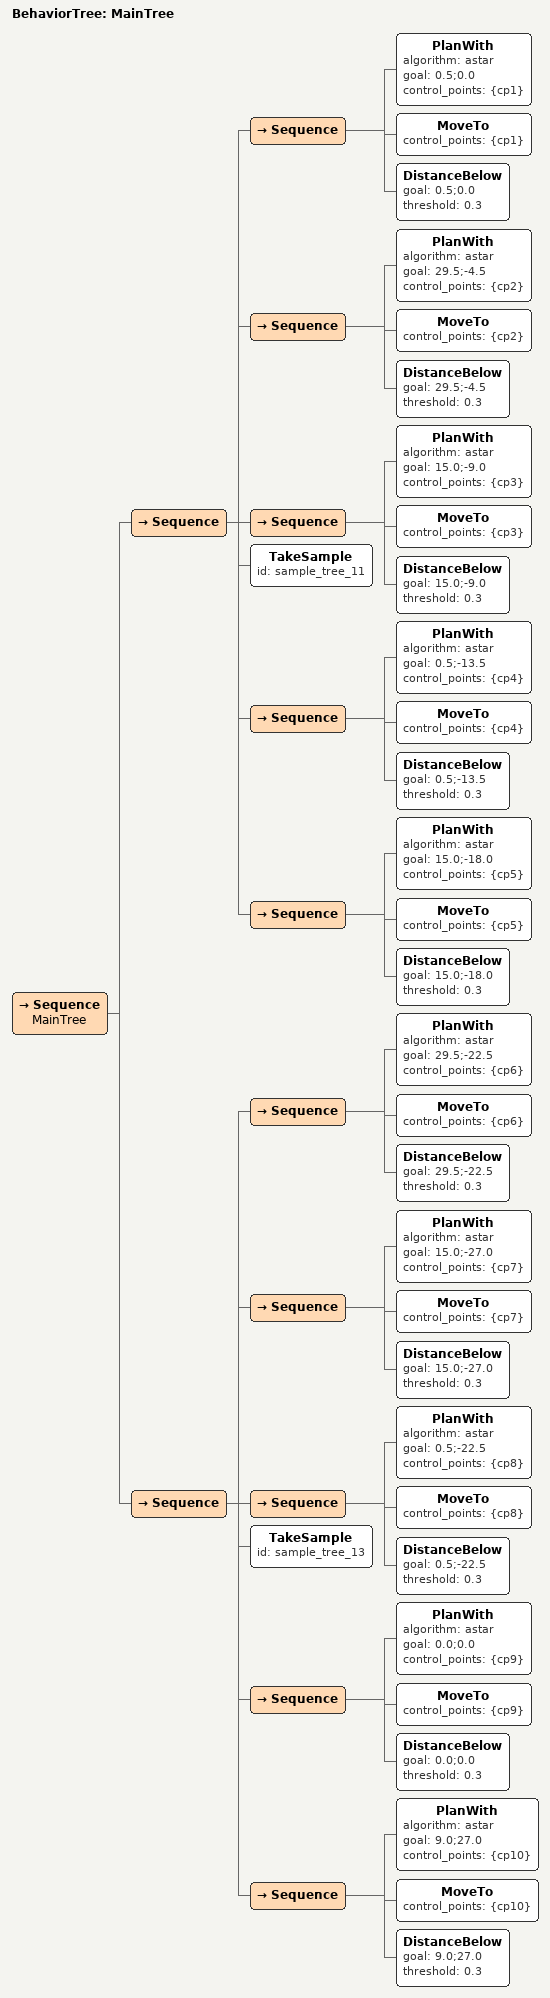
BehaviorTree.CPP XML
<?xml version="1.0"?>
<root BTCPP_format="4" main_tree_to_execute="MainTree">
  <BehaviorTree ID="MainTree">
    <Sequence name="MainTree">
      <Sequence>
        <!-- move_to_entrance_3: lat=37.26648874345582 lon=-120.42062900349974 -->
        <Sequence>
          <PlanWith algorithm="astar" goal="0.5;0.0" control_points="{cp1}"/>
          <MoveTo control_points="{cp1}"/>
          <DistanceBelow goal="0.5;0.0" threshold="0.3"/>
        </Sequence>
        <!-- move_to_tree_11_wp1: lat=37.26640462497126 lon=-120.42062888790896 -->
        <Sequence>
          <PlanWith algorithm="astar" goal="29.5;-4.5" control_points="{cp2}"/>
          <MoveTo control_points="{cp2}"/>
          <DistanceBelow goal="29.5;-4.5" threshold="0.3"/>
        </Sequence>
        <!-- move_to_tree_11: lat=37.266404577471214 lon=-120.42058159970989 -->
        <Sequence>
          <PlanWith algorithm="astar" goal="15.0;-9.0" control_points="{cp3}"/>
          <MoveTo control_points="{cp3}"/>
          <DistanceBelow goal="15.0;-9.0" threshold="0.3"/>
        </Sequence>
        <TakeSample id="sample_tree_11"/>
        <!-- return_tree_11_wp1: lat=37.26640462497126 lon=-120.42062888790896 (same waypoint as move_to_tree_11_wp1) -->
        <Sequence>
          <PlanWith algorithm="astar" goal="0.5;-13.5" control_points="{cp4}"/>
          <MoveTo control_points="{cp4}"/>
          <DistanceBelow goal="0.5;-13.5" threshold="0.3"/>
        </Sequence>
        <!-- return_to_entrance_3: lat=37.26648874345582 lon=-120.42062900349974 (same waypoint as move_to_entrance_3) -->
        <Sequence>
          <PlanWith algorithm="astar" goal="15.0;-18.0" control_points="{cp5}"/>
          <MoveTo control_points="{cp5}"/>
          <DistanceBelow goal="15.0;-18.0" threshold="0.3"/>
        </Sequence>
      </Sequence>
      <Sequence>
        <!-- move_to_entrance_7: lat=37.26648825932271 lon=-120.42043967229692 -->
        <Sequence>
          <PlanWith algorithm="astar" goal="29.5;-22.5" control_points="{cp6}"/>
          <MoveTo control_points="{cp6}"/>
          <DistanceBelow goal="29.5;-22.5" threshold="0.3"/>
        </Sequence>
        <!-- move_to_tree_13_wp1: lat=37.26640443485763 lon=-120.42043973511964 -->
        <Sequence>
          <PlanWith algorithm="astar" goal="15.0;-27.0" control_points="{cp7}"/>
          <MoveTo control_points="{cp7}"/>
          <DistanceBelow goal="15.0;-27.0" threshold="0.3"/>
        </Sequence>
        <!-- move_to_tree_13: lat=37.266404387281945 lon=-120.42039244692528 -->
        <Sequence>
          <PlanWith algorithm="astar" goal="0.5;-22.5" control_points="{cp8}"/>
          <MoveTo control_points="{cp8}"/>
          <DistanceBelow goal="0.5;-22.5" threshold="0.3"/>
        </Sequence>
        <TakeSample id="sample_tree_13"/>
        <!-- return_tree_13_wp1: lat=37.26640443485763 lon=-120.42043973511964 (same waypoint as move_to_tree_13_wp1) -->
        <Sequence>
          <PlanWith algorithm="astar" goal="0.0;0.0" control_points="{cp9}"/>
          <MoveTo control_points="{cp9}"/>
          <DistanceBelow goal="0.0;0.0" threshold="0.3"/>
        </Sequence>
        <!-- return_to_entrance_7: lat=37.26648825932271 lon=-120.42043967229692 (same waypoint as move_to_entrance_7) -->
        <Sequence>
          <PlanWith algorithm="astar" goal="9.0;27.0" control_points="{cp10}"/>
          <MoveTo control_points="{cp10}"/>
          <DistanceBelow goal="9.0;27.0" threshold="0.3"/>
        </Sequence>
      </Sequence>
    </Sequence>
  </BehaviorTree>
</root>
